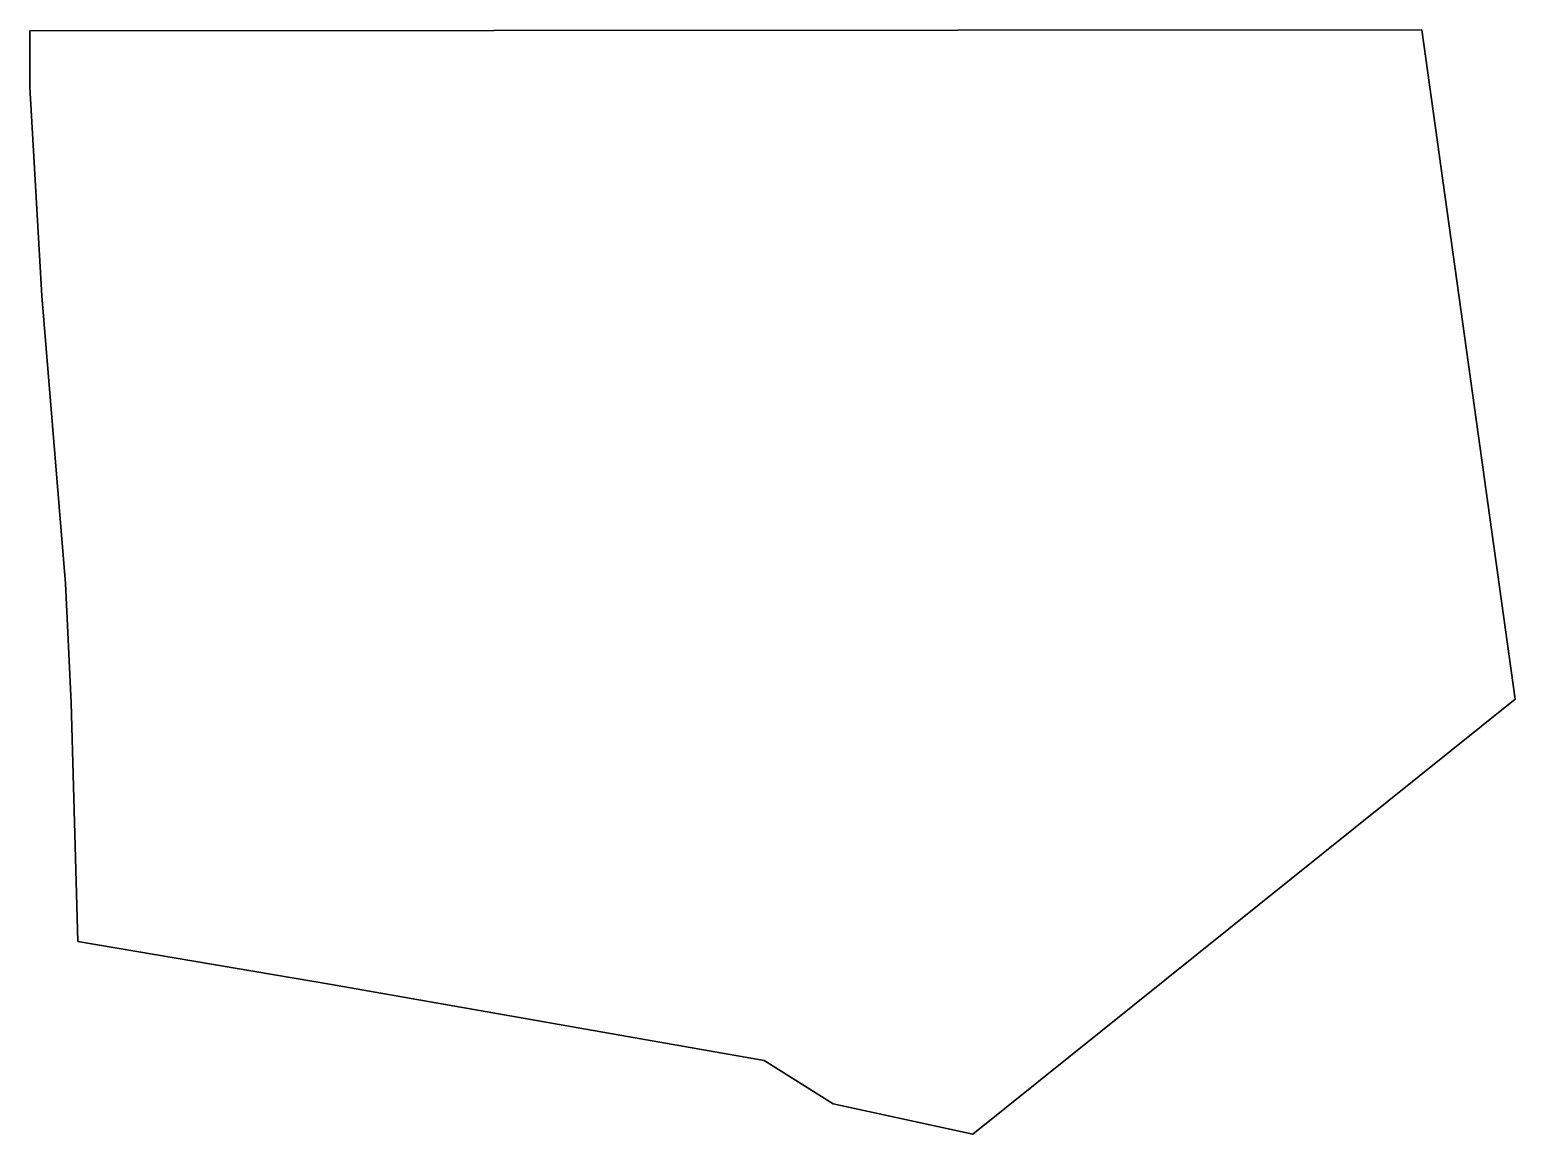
# Model space of a CAD drawing. Extents: x -84.77 to -82.7, y 44.64 to 46.17.
import ezdxf

# ---------------------------------------------------------------- set-up
doc = ezdxf.new("R2010")
doc.units = 0
doc.header["$MEASUREMENT"] = 0
doc.layers.add('GEO_', color=7, linetype='Continuous')

msp = doc.modelspace()

# ---------------------------------------------------------------- linework, layer by layer
at = {"layer": 'GEO_', "color": 7}
for p, q in [((-84.7667, 46.1714), (-82.8317, 46.1729)), ((-82.8317, 46.1729), (-84.7667, 46.1714)), ((-82.8317, 46.1729), (-84.7667, 46.1714)), ((-82.8317, 46.1729), (-84.7667, 46.1714)), ((-82.8317, 46.1729), (-84.7667, 46.1714)), ((-84.7667, 46.1714), (-82.8317, 46.1729)), ((-82.8317, 46.1729), (-84.7667, 46.1714)), ((-82.8317, 46.1729), (-84.7667, 46.1714)), ((-82.8317, 46.1729), (-84.7667, 46.1714)), ((-84.7667, 46.1714), (-82.8317, 46.1729)), ((-84.7667, 46.1714), (-82.8317, 46.1729)), ((-82.8317, 46.1729), (-84.7667, 46.1714)), ((-84.7667, 46.0932), (-84.7667, 46.1714)), ((-84.7667, 46.0932), (-84.7667, 46.1714)), ((-84.7667, 46.0932), (-84.7667, 46.1714)), ((-84.7667, 46.1714), (-84.7667, 46.1714)), ((-84.7667, 46.1714), (-84.7667, 46.0932)), ((-84.7667, 46.1714), (-84.7667, 46.1714)), ((-84.7667, 46.1714), (-84.7667, 46.1714)), ((-84.7667, 46.0932), (-84.7667, 46.1714)), ((-84.7667, 46.0932), (-84.7667, 46.1714)), ((-84.7667, 46.0932), (-84.7667, 46.1714)), ((-84.7667, 46.1714), (-84.7667, 46.1714)), ((-84.7667, 46.1714), (-84.7667, 46.0932)), ((-82.8317, 46.1729), (-82.7017, 45.2422)), ((-82.8317, 46.1729), (-82.7017, 45.2422)), ((-82.8317, 46.1729), (-82.8317, 46.1729)), ((-82.8317, 46.1729), (-82.7017, 45.2422)), ((-82.7017, 45.2422), (-82.8317, 46.1729)), ((-82.8317, 46.1729), (-82.8317, 46.1729)), ((-82.8317, 46.1729), (-82.8317, 46.1729)), ((-82.8317, 46.1729), (-82.8317, 46.1729)), ((-82.8317, 46.1729), (-82.8317, 46.1729)), ((-82.8317, 46.1729), (-82.7017, 45.2422)), ((-82.8317, 46.1729), (-82.7017, 45.2422)), ((-82.8317, 46.1729), (-82.8317, 46.1729)), ((-82.8317, 46.1729), (-82.7017, 45.2422)), ((-82.7017, 45.2422), (-82.8317, 46.1729)), ((-82.7017, 45.2422), (-82.8317, 46.1729)), ((-82.7017, 45.2422), (-82.8317, 46.1729)), ((-82.7017, 45.2422), (-82.8317, 46.1729)), ((-82.8317, 46.1729), (-82.8317, 46.1729)), ((-82.8317, 46.1729), (-82.7017, 45.2422)), ((-82.7017, 45.2422), (-82.8317, 46.1729)), ((-82.7017, 45.2422), (-82.8317, 46.1729)), ((-82.7017, 45.2422), (-82.8317, 46.1729)), ((-82.8317, 46.1729), (-82.8317, 46.1729)), ((-82.8317, 46.1729), (-82.7017, 45.2422)), ((-84.75, 45.803), (-84.7667, 46.0932)), ((-84.75, 45.803), (-84.7667, 46.0932)), ((-84.75, 45.803), (-84.7667, 46.0932)), ((-84.7667, 46.0932), (-84.7667, 46.0932)), ((-84.7667, 46.0932), (-84.75, 45.803)), ((-84.75, 45.803), (-84.7667, 46.0932)), ((-84.75, 45.803), (-84.7667, 46.0932)), ((-84.75, 45.803), (-84.7667, 46.0932)), ((-84.7667, 46.0932), (-84.7667, 46.0932)), ((-84.7667, 46.0932), (-84.75, 45.803)), ((-84.7167, 45.4029), (-84.75, 45.803)), ((-84.7167, 45.4029), (-84.75, 45.803)), ((-84.7167, 45.4029), (-84.75, 45.803)), ((-84.75, 45.803), (-84.75, 45.803)), ((-84.75, 45.803), (-84.7167, 45.4029)), ((-84.7167, 45.4029), (-84.75, 45.803)), ((-84.7167, 45.4029), (-84.75, 45.803)), ((-84.7167, 45.4029), (-84.75, 45.803)), ((-84.75, 45.803), (-84.75, 45.803)), ((-84.75, 45.803), (-84.7167, 45.4029)), ((-84.7092, 45.2372), (-84.7167, 45.4029)), ((-84.7092, 45.2372), (-84.7167, 45.4029)), ((-84.7092, 45.2372), (-84.7167, 45.4029)), ((-84.7167, 45.4029), (-84.7167, 45.4029)), ((-84.7167, 45.4029), (-84.7092, 45.2372)), ((-84.7092, 45.2372), (-84.7167, 45.4029)), ((-84.7092, 45.2372), (-84.7167, 45.4029)), ((-84.7092, 45.2372), (-84.7167, 45.4029)), ((-84.7167, 45.4029), (-84.7167, 45.4029)), ((-84.7167, 45.4029), (-84.7092, 45.2372)), ((-84.7, 44.9053), (-84.7092, 45.2372)), ((-84.7, 44.9053), (-84.7092, 45.2372)), ((-84.7, 44.9053), (-84.7092, 45.2372)), ((-84.7092, 45.2372), (-84.7092, 45.2372)), ((-84.7092, 45.2372), (-84.7, 44.9053)), ((-84.7, 44.9053), (-84.7092, 45.2372)), ((-84.7, 44.9053), (-84.7092, 45.2372)), ((-84.7, 44.9053), (-84.7092, 45.2372)), ((-84.7092, 45.2372), (-84.7092, 45.2372)), ((-84.7092, 45.2372), (-84.7, 44.9053)), ((-82.7017, 45.2422), (-83.4556, 44.6374)), ((-82.7017, 45.2422), (-83.4556, 44.6374)), ((-82.7017, 45.2422), (-83.4556, 44.6374)), ((-83.4556, 44.6374), (-82.7017, 45.2422)), ((-82.7017, 45.2422), (-83.4556, 44.6374)), ((-82.7017, 45.2422), (-83.4556, 44.6374)), ((-82.7017, 45.2422), (-83.4556, 44.6374)), ((-83.4556, 44.6374), (-82.7017, 45.2422)), ((-83.4556, 44.6374), (-82.7017, 45.2422)), ((-83.4556, 44.6374), (-82.7017, 45.2422)), ((-83.4556, 44.6374), (-82.7017, 45.2422)), ((-82.7017, 45.2422), (-83.4556, 44.6374)), ((-83.4556, 44.6374), (-82.7017, 45.2422)), ((-83.4556, 44.6374), (-82.7017, 45.2422)), ((-83.4556, 44.6374), (-82.7017, 45.2422)), ((-82.7017, 45.2422), (-83.4556, 44.6374)), ((-82.7017, 45.2422), (-82.7017, 45.2422)), ((-82.7017, 45.2422), (-82.7017, 45.2422)), ((-82.7017, 45.2422), (-82.7017, 45.2422)), ((-82.7017, 45.2422), (-82.7017, 45.2422)), ((-84.3472, 44.8454), (-84.7, 44.9053)), ((-84.3472, 44.8454), (-84.7, 44.9053)), ((-84.3472, 44.8454), (-84.7, 44.9053)), ((-84.7, 44.9053), (-84.7, 44.9053)), ((-84.7, 44.9053), (-84.3472, 44.8454)), ((-84.3472, 44.8454), (-84.7, 44.9053)), ((-84.3472, 44.8454), (-84.7, 44.9053)), ((-84.3472, 44.8454), (-84.7, 44.9053)), ((-84.7, 44.9053), (-84.7, 44.9053)), ((-84.7, 44.9053), (-84.3472, 44.8454)), ((-83.7458, 44.74), (-84.3472, 44.8454)), ((-83.7458, 44.74), (-84.3472, 44.8454)), ((-83.7458, 44.74), (-84.3472, 44.8454)), ((-84.3472, 44.8454), (-84.3472, 44.8454)), ((-84.3472, 44.8454), (-83.7458, 44.74)), ((-83.7458, 44.74), (-84.3472, 44.8454)), ((-83.7458, 44.74), (-84.3472, 44.8454)), ((-83.7458, 44.74), (-84.3472, 44.8454)), ((-84.3472, 44.8454), (-84.3472, 44.8454)), ((-84.3472, 44.8454), (-83.7458, 44.74)), ((-83.65, 44.6795), (-83.7458, 44.74)), ((-83.65, 44.6795), (-83.7458, 44.74)), ((-83.65, 44.6795), (-83.7458, 44.74)), ((-83.7458, 44.74), (-83.7458, 44.74)), ((-83.7458, 44.74), (-83.65, 44.6795)), ((-83.65, 44.6795), (-83.7458, 44.74)), ((-83.65, 44.6795), (-83.7458, 44.74)), ((-83.65, 44.6795), (-83.7458, 44.74)), ((-83.7458, 44.74), (-83.7458, 44.74)), ((-83.7458, 44.74), (-83.65, 44.6795)), ((-83.4556, 44.6374), (-83.65, 44.6795)), ((-83.4556, 44.6374), (-83.65, 44.6795)), ((-83.4556, 44.6374), (-83.65, 44.6795)), ((-83.65, 44.6795), (-83.65, 44.6795)), ((-83.65, 44.6795), (-83.4556, 44.6374)), ((-83.4556, 44.6374), (-83.65, 44.6795)), ((-83.4556, 44.6374), (-83.65, 44.6795)), ((-83.4556, 44.6374), (-83.65, 44.6795)), ((-83.65, 44.6795), (-83.65, 44.6795)), ((-83.65, 44.6795), (-83.4556, 44.6374)), ((-83.4556, 44.6374), (-83.4556, 44.6374)), ((-83.4556, 44.6374), (-83.4556, 44.6374)), ((-83.4556, 44.6374), (-83.4556, 44.6374)), ((-83.4556, 44.6374), (-83.4556, 44.6374))]:
    msp.add_line(p, q, dxfattribs=at)

doc.saveas('drawing.dxf')
